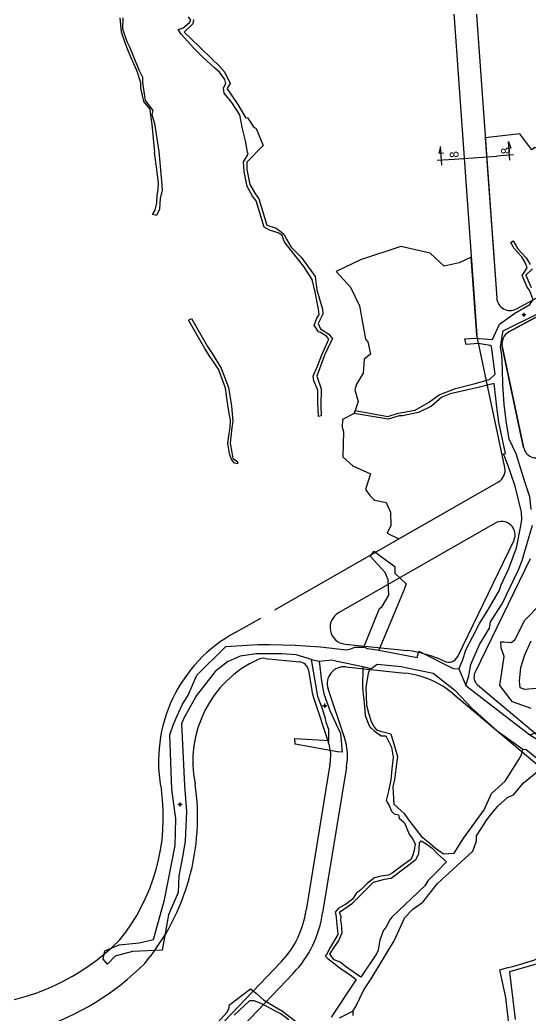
# Model space of a CAD drawing. Extents: x 548357 to 553331, y 1835329 to 1842351.
# Drawn here: x 550972 to 551278, y 1839061 to 1839657 of the extents above; entities that cross this region are included whole.
import ezdxf

# ---------------------------------------------------------------- set-up
doc = ezdxf.new("R2010")
doc.units = 0
for name, color, linetype in [('Level 1', 7, 'Continuous'), ('Level 10', 7, 'Continuous'), ('Level 11', 7, 'Continuous'), ('Level 30', 7, 'Continuous'), ('Level 31', 7, 'Continuous')]:
    doc.layers.add(name, color=color, linetype=linetype)

msp = doc.modelspace()

# ---------------------------------------------------------------- linework, layer by layer
at = {"layer": 'Level 1'}
for points in [[(551223.98, 1839580.85), (551223.05, 1839576.8), (551225.88, 1839577)], [(551224.78, 1839569.75), (551223.98, 1839580.85)], [(551264.74, 1839583.77), (551266.23, 1839579.88), (551263.41, 1839579.68)], [(551265.53, 1839572.66), (551264.74, 1839583.77)], [(551222.04, 1839572.59), (551232.13, 1839573.32)], [(551232.13, 1839573.32), (551257.74, 1839575.15)], [(551267.84, 1839575.87), (551257.74, 1839575.15)]]:
    msp.add_lwpolyline(points, dxfattribs=at)
at = {"layer": 'Level 10'}
for p, q in [((551146.86, 1839273.93), (551151.32, 1839272.87)), ((551234.95, 1839268.35), (551239.12, 1839258.3))]:
    msp.add_line(p, q, dxfattribs=at)
for points in [[(551234.95, 1839268.35), (551237.31, 1839273.26), (551239.46, 1839279.96), (551243.28, 1839287.13), (551247.35, 1839295.3), (551252.7, 1839303.87), (551259.41, 1839315.28), (551260.28, 1839318.59), (551265.04, 1839328.22), (551269.62, 1839340.68), (551272.18, 1839353.81), (551272.74, 1839357.72), (551272.62, 1839362.03), (551268.7, 1839377.48), (551264.26, 1839390.44), (551261.77, 1839396.92), (551263.03, 1839397.18), (551259.01, 1839415.95), (551257.81, 1839424.94), (551256.14, 1839439), (551246.63, 1839436.57), (551229.8, 1839432.77), (551224.76, 1839430.94), (551218.57, 1839425.51), (551210.86, 1839421.72), (551201.31, 1839419.74), (551199.27, 1839419.64), (551192.69, 1839417.69), (551172.27, 1839421.12), (551172.9, 1839422.96), (551192.52, 1839419.21), (551198.69, 1839421.2), (551208.82, 1839423), (551216.76, 1839427.68), (551223.31, 1839432.18), (551233.07, 1839436.13), (551244.71, 1839439.03), (551253.37, 1839441.51), (551256.7, 1839444.67), (551254.55, 1839461.1), (551253.69, 1839461.68), (551246.59, 1839462.88), (551239.42, 1839462.35), (551238.53, 1839465.7), (551244.56, 1839466.21), (551255.27, 1839465.34), (551259.34, 1839474.46), (551268.64, 1839481.19), (551277.57, 1839486.25), (551279.59, 1839489.3), (551277.38, 1839494.87), (551275.86, 1839496.75), (551272.99, 1839503.62), (551275.94, 1839508.26), (551274.99, 1839511.12), (551272.65, 1839514.77), (551268.11, 1839519.72), (551266.24, 1839523.43), (551267.53, 1839524.48), (551270.38, 1839519.63), (551275.37, 1839514.2), (551277.79, 1839510.32)], [(551279.07, 1839507.73), (551275.07, 1839503.85), (551278.24, 1839496.53)], [(551278.3, 1839363.59), (551277.52, 1839371.16), (551274.81, 1839379.55), (551269.44, 1839396.94), (551265.11, 1839405.74), (551263.42, 1839416.61), (551262.25, 1839426.58), (551261.35, 1839438.35), (551261.18, 1839447.6), (551260.8, 1839455.97), (551260.04, 1839460.82), (551260.67, 1839466.05), (551261.63, 1839470.6), (551282.82, 1839481.12)], [(551239.12, 1839258.3), (551241.04, 1839264.06), (551242.15, 1839270.79), (551247.34, 1839282.73), (551253.41, 1839292.62), (551254.05, 1839296.37), (551260.97, 1839307.09), (551270.64, 1839327.46), (551272.93, 1839333.03), (551279.12, 1839354.17)], [(551146.86, 1839273.93), (551137.69, 1839276.54), (551128.98, 1839277.28), (551113.7, 1839277.24), (551104.16, 1839275.93), (551096.46, 1839272.51), (551089.22, 1839266.69), (551077.88, 1839252.34), (551070.46, 1839238.81), (551068.94, 1839235.26), (551070.82, 1839198.53), (551072.05, 1839182.87), (551071.26, 1839165.34), (551069.82, 1839156.82), (551067.4, 1839144.3), (551066.96, 1839134.46), (551061.29, 1839120.95), (551057.34, 1839099.84), (551039.56, 1839099.05), (551029.2, 1839096.28), (551024.68, 1839091.44), (551022.13, 1839094.5), (551023.07, 1839099.52), (551031.72, 1839103.1), (551043.63, 1839104.3), (551052.25, 1839106.3), (551058.86, 1839129.94), (551065.2, 1839162.45), (551065.64, 1839178.43), (551063.2, 1839196.15), (551062, 1839228.69), (551064.21, 1839235.08), (551066.46, 1839240.06), (551069.4, 1839246.81), (551073.05, 1839252.48), (551078.25, 1839264.4), (551095.62, 1839281.58), (551114.67, 1839282.76), (551121.76, 1839282.72), (551137.11, 1839282.35), (551152.25, 1839281.38), (551167.8, 1839279.59), (551170.34, 1839280.21), (551172.69, 1839281.14), (551173.93, 1839281.26), (551178.1, 1839281.15), (551179.52, 1839280.91), (551180.04, 1839280.41), (551183.3, 1839280.05), (551187.09, 1839279.48), (551210.05, 1839275.05), (551211.17, 1839278.77), (551231.53, 1839268.55), (551234.95, 1839268.35)], [(551151.32, 1839272.87), (551152.83, 1839260.97), (551154.28, 1839253.36), (551157.8, 1839243.27), (551161.43, 1839235.56), (551164.22, 1839229.51), (551165.16, 1839218.45), (551162.41, 1839218.65), (551137.02, 1839223.11), (551136.92, 1839226.61), (551154.28, 1839225.6), (551157.09, 1839225.35), (551157.18, 1839230.53), (551157.09, 1839232.01), (551155.5, 1839236.06), (551155.22, 1839238.6), (551153.13, 1839244.77), (551150.58, 1839251.67), (551146.86, 1839273.93)], [(551151.32, 1839272.87), (551158.9, 1839273.71), (551162.14, 1839272.76), (551177.62, 1839269.62), (551181.49, 1839268.62), (551181.61, 1839267.74), (551186.15, 1839271.05), (551200.64, 1839269.72), (551204.07, 1839268.95), (551219.72, 1839265.6), (551232.7, 1839255.56), (551242.65, 1839244.83), (551258.02, 1839231.08), (551273.37, 1839220.24), (551275.3, 1839220.01), (551285.9, 1839211.31), (551286.41, 1839210.33)], [(551239.12, 1839258.3), (551277.62, 1839228.73), (551293.3, 1839219.36)], [(551266.4, 1839043.92), (551263.18, 1839071.58), (551259.57, 1839088.08), (551263.52, 1839089.24), (551267.25, 1839090.05), (551279.93, 1839093.84), (551283.6, 1839095.47), (551285.73, 1839092.42), (551279.89, 1839091.14), (551265.27, 1839086.95), (551268.74, 1839058.39)], [(551074.77, 1839039.12), (551096.23, 1839062.84), (551097.27, 1839064.89), (551097.71, 1839067.1), (551110.3, 1839076.82), (551113.79, 1839073.92), (551118.17, 1839070.13), (551124.68, 1839066.2), (551129.5, 1839063.4), (551139.81, 1839055.33)], [(551133.27, 1839058.18), (551128.49, 1839061.88), (551124.92, 1839063.6), (551117.16, 1839067.79), (551112.5, 1839069.64), (551109.72, 1839069.51), (551100.42, 1839060.96)], [(551163.55, 1839059.44), (551171.5, 1839063.32), (551171.62, 1839060.77)]]:
    msp.add_lwpolyline(points, dxfattribs=at)
at = {"layer": 'Level 11'}
for p, q in [((551273.31, 1839480.1), (551272.69, 1839480.1)), ((551273.94, 1839480.73), (551273.31, 1839480.1)), ((551273.31, 1839480.1), (551273.94, 1839479.47)), ((551273.94, 1839481.35), (551273.94, 1839480.73)), ((551274.56, 1839480.1), (551273.94, 1839480.73)), ((551273.94, 1839479.47), (551274.56, 1839480.1)), ((551273.94, 1839479.47), (551273.94, 1839478.85)), ((551275.19, 1839480.1), (551274.56, 1839480.1)), ((551154.06, 1839246.19), (551153.44, 1839246.19)), ((551154.69, 1839246.81), (551154.06, 1839246.19)), ((551154.06, 1839246.19), (551154.69, 1839245.57)), ((551154.69, 1839247.44), (551154.69, 1839246.81)), ((551155.31, 1839246.19), (551154.69, 1839246.81)), ((551154.69, 1839245.57), (551155.31, 1839246.19)), ((551154.69, 1839245.57), (551154.69, 1839244.94)), ((551155.94, 1839246.19), (551155.31, 1839246.19)), ((551067.45, 1839187.1), (551066.83, 1839187.1)), ((551068.08, 1839187.73), (551067.45, 1839187.1)), ((551067.45, 1839187.1), (551068.08, 1839186.47)), ((551068.08, 1839188.35), (551068.08, 1839187.73)), ((551068.7, 1839187.1), (551068.08, 1839187.73)), ((551068.08, 1839186.47), (551068.7, 1839187.1)), ((551068.08, 1839186.47), (551068.08, 1839185.85)), ((551069.33, 1839187.1), (551068.7, 1839187.1))]:
    msp.add_line(p, q, dxfattribs=at)
for centre in [(551273.94, 1839480.1), (551154.69, 1839246.19), (551068.08, 1839187.1)]:
    msp.add_circle(centre, 0.15, dxfattribs=at)
at = {"layer": 'Level 30'}
for points in [[(551219.82, 1839830.98), (551245.77, 1839467.88)], [(551244.4, 1839676.5), (551257.71, 1839490.14)], [(551348.21, 1839550.92), (551345.98, 1839555.8), (551331.27, 1839583.86), (551324.81, 1839585.35), (551325.43, 1839589.68), (551319.18, 1839586.79), (551315.33, 1839584.58), (551308.72, 1839582.11), (551291.17, 1839579.74), (551286.3, 1839578.16), (551280.44, 1839580.22), (551278.71, 1839578.9), (551271.46, 1839588.45), (551250.87, 1839585.97), (551257.71, 1839490.14)], [(551242.43, 1839514.63), (551235.18, 1839511.31), (551226.2, 1839509.3), (551217.91, 1839517.12), (551213.44, 1839517.94), (551200.2, 1839520.93), (551176.16, 1839513.02), (551161.65, 1839506.06)], [(551245.77, 1839467.88), (551242.43, 1839514.63), (551235.18, 1839511.31), (551226.2, 1839509.3), (551217.91, 1839517.12), (551213.44, 1839517.94), (551200.2, 1839520.93), (551176.16, 1839513.02), (551161.65, 1839506.06), (551170.2, 1839496.61), (551175.6, 1839485.52), (551179.13, 1839465.61), (551180.58, 1839463.98), (551182.08, 1839456.56), (551178.44, 1839453.52), (551177.77, 1839445.11), (551173.72, 1839438.62), (551172.72, 1839435.27), (551174.73, 1839428.28), (551172.27, 1839421.12), (551165.36, 1839417.54), (551165.1, 1839412.87), (551165.93, 1839410.15), (551165.49, 1839395.13), (551171.62, 1839389.79), (551182.08, 1839384.89), (551179.19, 1839375.6), (551181.67, 1839371.9), (551184.18, 1839369.68), (551184.63, 1839369.13), (551191.42, 1839367.8), (551194.1, 1839362.07), (551194.37, 1839353.96), (551192.15, 1839349.49), (551199.13, 1839346.02), (551258.7, 1839380.11)], [(551269.49, 1839483.66), (551301.37, 1839500.82)], [(551269.49, 1839483.66), (551301.37, 1839500.82)], [(551265.02, 1839469.9), (551306.11, 1839492.01)], [(551306.11, 1839492.01), (551265.02, 1839469.9)], [(551262.55, 1839388.72), (551245.77, 1839467.88)], [(551262.55, 1839388.72), (551245.77, 1839467.88)], [(551273.79, 1839400.79), (551260.99, 1839461.2)], [(551260.99, 1839461.2), (551273.79, 1839400.79)], [(551124.86, 1839303.5), (551258.7, 1839380.11)], [(551256.76, 1839355.38), (551162.96, 1839301.69)], [(551234.33, 1839275.58), (551267.93, 1839344.95)], [(551277.69, 1839334.12), (551244.66, 1839265.94)], [(551101.51, 1839290.14), (551116.38, 1839298.65)], [(551166.87, 1839283.06), (551204.16, 1839279.13)], [(551118.98, 1839274.54), (551139.7, 1839272.35)], [(551167.29, 1839269.44), (551202.74, 1839265.71)], [(551144.99, 1839267.38), (551147.04, 1839255.21)], [(551246.21, 1839258.73), (551294.32, 1839218.36)], [(551166.53, 1839227.12), (551156.76, 1839256.32)], [(551231.39, 1839253.54), (551293.19, 1839201.68)], [(551148.36, 1839249.9), (551157.05, 1839223.95)], [(551157.85, 1839211.09), (551143.53, 1839123.73)], [(551167.69, 1839209.31), (551153.42, 1839122.24)], [(551128.77, 1839093.06), (551085.69, 1839048.03)], [(551135.99, 1839086.15), (551092.92, 1839041.12)]]:
    msp.add_lwpolyline(points, dxfattribs=at)
for centre, radius, start, end in [((551265.69, 1839490.71), 8, 184.08767, 298.28739), ((551265.69, 1839490.71), 8, 184.08767, 298.28739), ((551268.81, 1839462.86), 8, 118.28739, 191.96954), ((551268.81, 1839462.86), 8, 118.28739, 191.96954), ((551281.62, 1839402.45), 8, 191.96954, 299.78805), ((551281.62, 1839402.45), 8, 191.96954, 299.78805), ((551254.73, 1839387.06), 8, 299.78805, 11.96954), ((551254.73, 1839387.06), 8, 299.78805, 11.96954), ((551260.73, 1839348.44), 8, 334.15592, 119.78805), ((551167.92, 1839293.01), 10, 119.78805, 263.98263), ((551142.69, 1839213), 87.44, 118.09401, 191.26325), ((551197.16, 1839212.75), 66.75, 64.10299, 83.98263), ((551228.93, 1839278.19), 6, 244.10299, 334.15592), ((551142.69, 1839213), 66.94, 114.61947, 191.69002), ((551118.14, 1839266.58), 8, 83.98263, 114.61947), ((551139.08, 1839266.38), 6, 9.53164, 83.98263), ((551166.24, 1839259.5), 10, 83.98263, 198.50548), ((551197.16, 1839212.75), 53.25, 50.00128, 83.98263), ((551250.06, 1839263.33), 6, 154.15592, 230.00128), ((551181.55, 1839261), 35, 189.53164, 198.50548), ((551133.34, 1839216.01), 35, 348.96524, 18.50548), ((551133.34, 1839216.01), 25, 348.64904, 18.50548), ((550941.76, 1839179.44), 136.85, 320.28344, 8.402), ((550941.76, 1839179.44), 116.35, 320.72967, 8.14326), ((551089.02, 1839131.08), 55, 316.26897, 352.31917), ((551089.02, 1839131.08), 65, 316.26897, 352.18868), ((550935.81, 1839202.45), 136.24, 275.10618, 314.80895), ((550935.81, 1839202.45), 156.74, 287.49885, 315.19426)]:
    msp.add_arc(centre, radius, start, end, dxfattribs=at)
at = {"layer": 'Level 31'}
for points in [[(551032.01, 1839657.93), (551032.92, 1839649.42), (551034.96, 1839643.2), (551036.35, 1839639.89), (551038.5, 1839634.46), (551042.07, 1839626.49), (551044.34, 1839619.13), (551044.42, 1839616.06), (551046.23, 1839607.84), (551050.02, 1839603.18), (551050.36, 1839599.54), (551051.21, 1839594), (551052.85, 1839577.31)], [(551033.84, 1839657.81), (551033.73, 1839651.22), (551036.24, 1839643.74), (551037.8, 1839640.6), (551040.14, 1839635.04), (551043.35, 1839626.72), (551045.62, 1839622.32), (551045.68, 1839619.37), (551046.13, 1839616.42), (551047.24, 1839608.31), (551051.82, 1839602.34), (551051.32, 1839599.93), (551052.79, 1839594.71), (551055.37, 1839577.95), (551057.05, 1839560.06), (551057.32, 1839554.76), (551056.26, 1839549.65), (551055.78, 1839543.44), (551054.05, 1839539.48), (551051.69, 1839540.2), (551053.25, 1839542.8), (551054.19, 1839547.19), (551054.47, 1839551.36), (551055.04, 1839555.03), (551055.3, 1839558.82), (551054.33, 1839565.58), (551052.85, 1839577.31)], [(551076.2, 1839656.92), (551075.78, 1839654.34), (551070.63, 1839649.34), (551079.46, 1839640.67), (551087.81, 1839632.65), (551090.99, 1839629.68), (551094.8, 1839625.54), (551098.15, 1839618.64), (551096.74, 1839616.44), (551096.33, 1839615.38), (551102.79, 1839605.99), (551107.31, 1839598.2), (551108.56, 1839597.93), (551110.73, 1839594.89), (551111.81, 1839592.88), (551113.76, 1839591.67), (551117.83, 1839581.45), (551108.02, 1839571.46), (551108.19, 1839567.02), (551109.84, 1839558.15), (551113.2, 1839552.38), (551115.32, 1839549.54), (551120.07, 1839533.75), (551125.58, 1839532.04), (551127.91, 1839530.48), (551130.26, 1839528.35), (551131.93, 1839525.43), (551134.55, 1839520.6), (551140.58, 1839514.57), (551143.8, 1839510.19), (551148.98, 1839502.99), (551149.93, 1839495.05), (551151.75, 1839488.95), (551153.48, 1839483.58), (551153.66, 1839480.48), (551150.73, 1839474.93), (551152.29, 1839471.79), (551157.22, 1839468.55), (551159.34, 1839465.85), (551158.55, 1839464.34), (551154.56, 1839456.03), (551149.92, 1839443.46), (551152.59, 1839435.79), (551152.48, 1839425.84), (551152.6, 1839419.6), (551150.99, 1839419.24), (551150.53, 1839427.52), (551150.51, 1839435.03), (551148.11, 1839440.55), (551147.76, 1839443.49), (551150.33, 1839449.47), (551152.92, 1839456.17), (551157.13, 1839465.54), (551156.08, 1839467.13), (551152.25, 1839469.59), (551151.1, 1839470.02), (551148.44, 1839474), (551149.79, 1839477.48), (551150.08, 1839478.06), (551151.34, 1839480.34), (551151.06, 1839483.47), (551148.95, 1839493.62), (551147.2, 1839501.25), (551142.28, 1839509.08), (551139.27, 1839512.86), (551133.77, 1839519.57), (551130.49, 1839524), (551129.16, 1839527.6), (551126.77, 1839529.16), (551124.84, 1839529.86), (551121.65, 1839530.7), (551118.43, 1839532.54), (551113.68, 1839548.32), (551111.56, 1839551.17), (551108.2, 1839556.94), (551106.55, 1839565.81), (551106.14, 1839571.64), (551108.82, 1839576.24), (551108.49, 1839577.42), (551107.29, 1839584.32), (551105.41, 1839591.38), (551103.82, 1839599.85), (551099.06, 1839607.14), (551094.6, 1839612.88), (551094.11, 1839616.07), (551095.44, 1839618.54), (551094.9, 1839620.97), (551091.82, 1839625.31), (551088.81, 1839627.88), (551082.03, 1839634.08), (551076.32, 1839639.62), (551068.73, 1839648.03), (551067.05, 1839650.86), (551069.94, 1839651.88), (551073.84, 1839655.04), (551074.53, 1839656.54), (551073.13, 1839658.55)], [(551102.52, 1839392.4), (551102.49, 1839391.04), (551100.69, 1839391.37), (551098.94, 1839393.58), (551097.73, 1839396.97), (551096.77, 1839403.4), (551097.52, 1839409.12), (551098.07, 1839412.77), (551098.36, 1839416.93), (551096.83, 1839424.68), (551095.25, 1839436.27), (551091.05, 1839447.59), (551085.6, 1839455.74), (551082.88, 1839460), (551073.15, 1839476.88), (551074.96, 1839477.94), (551084.58, 1839461.11), (551087.39, 1839456.95), (551092.69, 1839448.25), (551097.19, 1839436.61), (551098.86, 1839425.38), (551099.79, 1839416.32), (551099.19, 1839412.59), (551098.05, 1839403.23), (551099.17, 1839397.79), (551099.71, 1839394.15), (551102.52, 1839392.4)], [(551178.12, 1839281.15), (551187.49, 1839304.32), (551189.2, 1839305.53), (551193.04, 1839312.33), (551192.8, 1839321.51), (551190.92, 1839325.97), (551182.02, 1839335.66), (551184.37, 1839338.68), (551188.76, 1839335.33), (551196.73, 1839329.53), (551196.65, 1839325.49), (551203.48, 1839319.17), (551202.2, 1839315.65), (551187.09, 1839279.48)], [(551278.23, 1839244.43), (551267.13, 1839248.48), (551259.51, 1839258.34), (551262.09, 1839275.62), (551260.33, 1839280.86), (551260.2, 1839284.37), (551262.05, 1839284.42), (551266.39, 1839284.03), (551268.49, 1839285.56), (551274.51, 1839297.4), (551284.01, 1839306.87)], [(551281.34, 1839256.44), (551274.61, 1839255.89), (551271.83, 1839256.94), (551271.33, 1839260.9), (551272.2, 1839268.98), (551274.49, 1839276.66), (551278.25, 1839285.04)], [(551177.62, 1839269.62), (551177.41, 1839256.86), (551178.48, 1839245.71), (551178.95, 1839240.23), (551181.52, 1839233.84), (551184.31, 1839231.07), (551188.59, 1839228.07), (551191.41, 1839228.06), (551194.61, 1839221.3), (551195.71, 1839215.44), (551194.86, 1839208.41), (551194.24, 1839201.81), (551192.69, 1839194.34), (551191.5, 1839189.52), (551193.23, 1839186.54), (551194.69, 1839183.07), (551196.39, 1839181.48), (551198.95, 1839180.93), (551199.28, 1839178.84), (551202.45, 1839176.05), (551205.29, 1839169.23), (551207.44, 1839166.32), (551208.89, 1839163.27), (551208.33, 1839159.79), (551207.24, 1839156.23), (551206.11, 1839153.93), (551204.54, 1839153.01), (551197.47, 1839147.8), (551195.19, 1839145.87), (551192.94, 1839144.71), (551188.39, 1839144.14), (551184.48, 1839143.19), (551180.22, 1839139.87), (551176.45, 1839136.23), (551173.5, 1839133.82), (551171.38, 1839130.41), (551167.22, 1839127.25), (551162.9, 1839124.96), (551161.01, 1839122.55), (551161.37, 1839121.32), (551162.67, 1839109.2), (551157.96, 1839101.44), (551155.51, 1839096.81), (551155.08, 1839096.5), (551156.68, 1839094.99), (551164.76, 1839088.48), (551170.02, 1839085.05), (551173.5, 1839082.29), (551158.6, 1839059.7)], [(551181.61, 1839267.74), (551180.79, 1839265.46), (551179.42, 1839257.25), (551179.78, 1839246.59), (551181.17, 1839241.09), (551182.53, 1839236.68), (551184.57, 1839233.16), (551185.73, 1839231.66), (551188.09, 1839230.88), (551194.24, 1839229.41), (551196.41, 1839222.06), (551198.35, 1839215.88), (551197.8, 1839212.82), (551196.41, 1839202.1), (551195.53, 1839197.54), (551196.1, 1839187.33), (551202.28, 1839181.75), (551204.93, 1839177.8), (551212.52, 1839168.2), (551217.83, 1839163.64), (551220.98, 1839160.87), (551225.82, 1839157.47), (551232.3, 1839157.89), (551237.96, 1839167.18), (551250.19, 1839183.88), (551254.64, 1839193.61), (551262.68, 1839200.96), (551270.85, 1839213.96), (551272.53, 1839216.83), (551273.37, 1839220.24)], [(551277.62, 1839228.73), (551284.16, 1839230.91)], [(551171.5, 1839063.32), (551173.28, 1839066.17), (551178.22, 1839076.22), (551182.46, 1839082.73), (551196.26, 1839105.5), (551202.62, 1839119.42), (551207.53, 1839124.43), (551213.39, 1839128.64), (551222.3, 1839139.75), (551243.35, 1839159.2), (551245.63, 1839165.23), (551245.6, 1839168.31), (551251.69, 1839177.94), (551254.31, 1839181.34), (551258.3, 1839186.12), (551264.1, 1839191.21), (551267.99, 1839193.06), (551273.71, 1839199.96), (551286.41, 1839210.33)], [(551227.62, 1839152.75), (551221.48, 1839146.37), (551216.53, 1839141.43), (551214.6, 1839138.48), (551194.81, 1839119.63), (551193.73, 1839117.96), (551191.39, 1839113.4), (551189.84, 1839111.76), (551187.81, 1839105.86), (551186.66, 1839099.94), (551185.81, 1839097.66), (551176.27, 1839083.71), (551167.16, 1839090.06), (551163.92, 1839092.8), (551160.31, 1839094.06), (551157.76, 1839097.53), (551160.52, 1839101.97), (551163.05, 1839105.2), (551165.16, 1839110.35), (551164.71, 1839115.9), (551164.44, 1839117.68), (551164.57, 1839119.81), (551163.6, 1839122.66), (551171.44, 1839127.98), (551183.96, 1839140.52), (551190.59, 1839142.33), (551194.41, 1839142.99), (551209.26, 1839154.16), (551211.08, 1839157.45), (551211.54, 1839164.03), (551212.48, 1839165.25), (551215.44, 1839163.49), (551218.97, 1839160.85), (551222.45, 1839157.37), (551227.62, 1839152.75)]]:
    msp.add_lwpolyline(points, dxfattribs=at)

# ---------------------------------------------------------------- texts
at = {"layer": 'Level 1'}
for p in [(551265.71, 1839576.5), (551234.94, 1839574.31)]:
    msp.add_text('8', height=5.21, rotation=94.08767, dxfattribs=at).set_placement(p)

doc.saveas('drawing.dxf')
